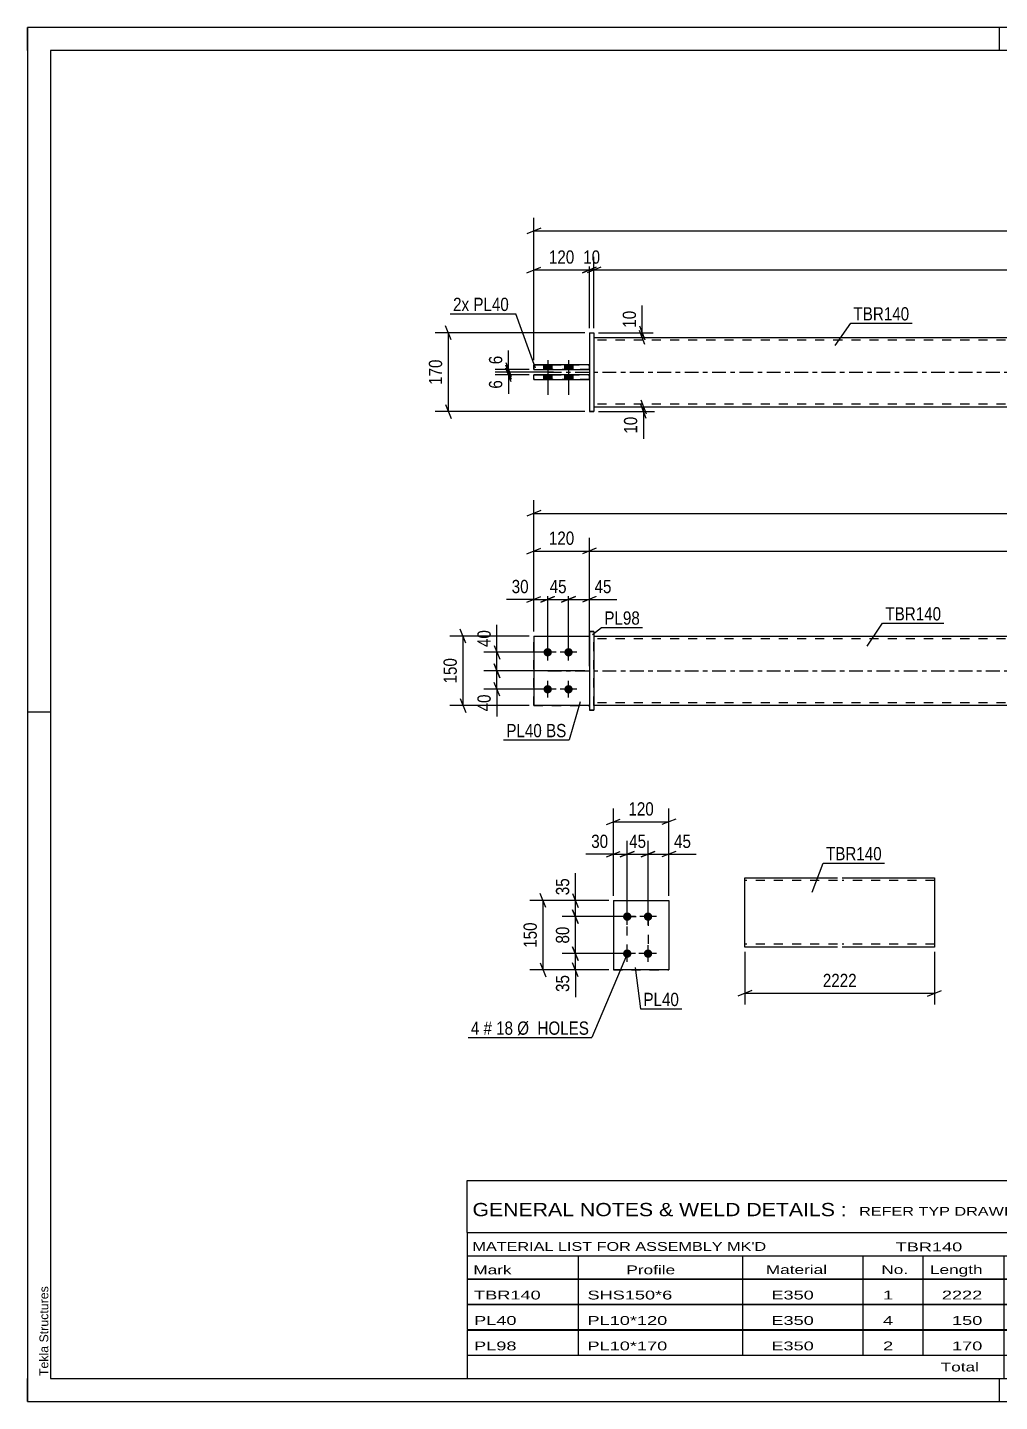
# Model space of a CAD drawing. Header units: millimetres. Extents: x 0 to 420, y 0 to 297.
# Drawn here: x 0 to 210, y 0 to 297 of the extents above; entities that cross this region are included whole.
import ezdxf

# ---------------------------------------------------------------- set-up
doc = ezdxf.new("R2010")
doc.units = ezdxf.units.MM
doc.linetypes.add('DXK_LINE_DOT2', pattern=[3.9198, 1.9599, -1.9599])
doc.linetypes.add('DXK_LINE_DOT3', pattern=[5.9187, 2.979, -0.9799, 0.9799, -0.9799])
doc.styles.add('Arial', font='ARIAL.TTF', dxfattribs={"height": 0.2})
doc.styles.add('Arial Narrow', font='ARIALN.TTF', dxfattribs={"height": 0.2})

# ---------------------------------------------------------------- blocks, each defined once
blk = doc.blocks.new('Unknown-580573274-1163')
at = {"color": 5, "linetype": 'Continuous'}
for p, q in [((420, 297), (0, 297)), ((0, 297), (0, 0)), ((0, 292), (0, 297)), ((210, 292), (210, 297)), ((415, 292), (5, 292)), ((5, 292), (5, 5)), ((5, 149), (0, 149)), ((0, 0), (0, 5)), ((5, 5), (415, 5)), ((210, 0), (210, 5)), ((0, 0), (420, 0))]:
    blk.add_line(p, q, dxfattribs=at)
at = {"color": 174, "linetype": 'Continuous', "style": 'Arial'}
blk.add_text('Tekla Structures', height=1.9102, rotation=90, dxfattribs=at).set_placement((4.5, 5.5))
blk = doc.blocks.new('Part-580573274-1794 - 1738')
at = {"color": 2, "linetype": 'Continuous'}
for p, q in [((109.41, 165.45), (121.41, 165.45)), ((109.41, 165.45), (109.41, 150.45)), ((121.41, 150.45), (109.41, 150.45)), ((109.41, 150.45), (109.41, 150.45))]:
    blk.add_line(p, q, dxfattribs=at)
at = {"color": 7, "linetype": 'DXK_LINE_DOT2'}
for p, q in [((109.41, 165.45), (121.41, 165.45)), ((121.41, 165.45), (121.41, 165.45)), ((121.41, 165.45), (121.41, 150.45)), ((109.41, 150.45), (121.41, 150.45)), ((109.41, 150.45), (109.41, 150.45))]:
    blk.add_line(p, q, dxfattribs=at)
blk = doc.blocks.new('Part-580573274-1799 - 1738')
at = {"color": 2, "linetype": 'Continuous'}
for p, q in [((122.41, 166.45), (121.41, 166.45)), ((121.41, 166.45), (121.41, 149.45)), ((122.41, 166.45), (122.41, 166.45)), ((122.41, 166.45), (122.41, 149.45)), ((121.41, 149.45), (122.41, 149.45))]:
    blk.add_line(p, q, dxfattribs=at)
at = {"color": 7, "linetype": 'DXK_LINE_DOT2'}
for p, q in [((121.41, 166.45), (122.41, 166.45)), ((122.41, 149.45), (121.41, 149.45))]:
    blk.add_line(p, q, dxfattribs=at)
blk = doc.blocks.new('Part-580573274-1789 - 1738')
at = {"color": 7, "linetype": 'DXK_LINE_DOT2'}
for p, q in [((109.41, 165.45), (121.41, 165.45)), ((109.41, 165.45), (121.41, 165.45)), ((109.41, 150.45), (109.41, 165.45)), ((121.41, 165.45), (121.41, 165.45)), ((121.41, 165.45), (121.41, 150.45)), ((109.41, 150.45), (121.41, 150.45)), ((121.41, 150.45), (109.41, 150.45)), ((109.41, 150.45), (109.41, 150.45))]:
    blk.add_line(p, q, dxfattribs=at)
blk = doc.blocks.new('Part-580573274-1804 - 1738')
at = {"color": 2, "linetype": 'Continuous'}
for p, q in [((122.41, 165.45), (344.63, 165.45)), ((344.63, 150.45), (122.41, 150.45))]:
    blk.add_line(p, q, dxfattribs=at)
at = {"color": 7, "linetype": 'DXK_LINE_DOT2'}
for p, q in [((122.41, 150.45), (122.41, 165.45)), ((344.63, 164.85), (122.41, 164.85)), ((344.63, 165.45), (344.63, 150.45)), ((344.63, 151.05), (122.41, 151.05))]:
    blk.add_line(p, q, dxfattribs=at)
at = {"color": 7, "linetype": 'DXK_LINE_DOT3'}
blk.add_line((112.41, 157.95), (354.63, 157.95), dxfattribs=at)
blk = doc.blocks.new('Bolt-580573274-1806 - 1738')
at = {"linetype": 'Continuous'}
for points in [[(112.41, 161.05), (112.22, 161.07), (112.04, 161.13), (111.88, 161.23), (111.74, 161.35), (111.63, 161.5), (111.55, 161.68), (111.51, 161.86), (111.51, 162.05), (111.55, 162.23), (111.63, 162.4), (111.74, 162.56), (111.88, 162.68), (112.04, 162.78), (112.22, 162.83), (112.41, 162.85), (112.59, 162.83), (112.77, 162.78), (112.94, 162.68), (113.08, 162.56), (113.19, 162.4), (113.26, 162.23), (113.3, 162.05), (113.3, 161.86), (113.26, 161.68), (113.19, 161.5), (113.08, 161.35), (112.94, 161.23), (112.77, 161.13), (112.59, 161.07)], [(116.91, 161.05), (116.72, 161.07), (116.54, 161.13), (116.38, 161.23), (116.24, 161.35), (116.13, 161.5), (116.05, 161.68), (116.01, 161.86), (116.01, 162.05), (116.05, 162.23), (116.13, 162.4), (116.24, 162.56), (116.38, 162.68), (116.54, 162.78), (116.72, 162.83), (116.91, 162.85), (117.09, 162.83), (117.27, 162.78), (117.44, 162.68), (117.58, 162.56), (117.69, 162.4), (117.76, 162.23), (117.8, 162.05), (117.8, 161.86), (117.76, 161.68), (117.69, 161.5), (117.58, 161.35), (117.44, 161.23), (117.27, 161.13), (117.09, 161.07)], [(112.41, 153.05), (112.22, 153.07), (112.04, 153.13), (111.88, 153.23), (111.74, 153.35), (111.63, 153.5), (111.55, 153.68), (111.51, 153.86), (111.51, 154.05), (111.55, 154.23), (111.63, 154.4), (111.74, 154.56), (111.88, 154.68), (112.04, 154.78), (112.22, 154.83), (112.41, 154.85), (112.59, 154.83), (112.77, 154.78), (112.94, 154.68), (113.08, 154.56), (113.19, 154.4), (113.26, 154.23), (113.3, 154.05), (113.3, 153.86), (113.26, 153.68), (113.19, 153.5), (113.08, 153.35), (112.94, 153.23), (112.77, 153.13), (112.59, 153.07)], [(116.91, 153.05), (116.72, 153.07), (116.54, 153.13), (116.38, 153.23), (116.24, 153.35), (116.13, 153.5), (116.05, 153.68), (116.01, 153.86), (116.01, 154.05), (116.05, 154.23), (116.13, 154.4), (116.24, 154.56), (116.38, 154.68), (116.54, 154.78), (116.72, 154.83), (116.91, 154.85), (117.09, 154.83), (117.27, 154.78), (117.44, 154.68), (117.58, 154.56), (117.69, 154.4), (117.76, 154.23), (117.8, 154.05), (117.8, 153.86), (117.76, 153.68), (117.69, 153.5), (117.58, 153.35), (117.44, 153.23), (117.27, 153.13), (117.09, 153.07)]]:
    blk.add_hatch(color=1, dxfattribs=at).paths.add_polyline_path(points)
at = {"color": 1, "linetype": 'Continuous'}
for p, q in [((112.41, 160.15), (112.41, 163.75)), ((116.91, 160.15), (116.91, 163.75)), ((114.21, 161.95), (110.61, 161.95)), ((118.71, 161.95), (115.11, 161.95)), ((112.41, 152.15), (112.41, 155.75)), ((116.91, 152.15), (116.91, 155.75)), ((114.21, 153.95), (110.61, 153.95)), ((118.71, 153.95), (115.11, 153.95))]:
    blk.add_line(p, q, dxfattribs=at)
blk = doc.blocks.new('Part-580573274-1445 - 1390')
at = {"color": 2, "linetype": 'Continuous'}
for p, q in [((122.41, 229.99), (344.63, 229.99)), ((122.41, 214.99), (344.63, 214.99))]:
    blk.add_line(p, q, dxfattribs=at)
at = {"color": 7, "linetype": 'DXK_LINE_DOT2'}
for p, q in [((122.41, 229.99), (122.41, 214.99)), ((344.63, 229.39), (122.41, 229.39)), ((344.63, 229.99), (344.63, 214.99)), ((344.63, 215.59), (122.41, 215.59))]:
    blk.add_line(p, q, dxfattribs=at)
at = {"color": 7, "linetype": 'DXK_LINE_DOT3'}
blk.add_line((112.41, 222.49), (354.63, 222.49), dxfattribs=at)
blk = doc.blocks.new('Bolt-580573274-1429 - 1390')
at = {"linetype": 'Continuous'}
for points in [[(111.51, 223.09), (113.31, 223.09), (113.31, 224.09), (111.51, 224.09)], [(111.51, 223.09), (113.31, 223.09), (113.31, 224.09), (111.51, 224.09)], [(116.01, 223.09), (117.81, 223.09), (117.81, 224.09), (116.01, 224.09)], [(116.01, 223.09), (117.81, 223.09), (117.81, 224.09), (116.01, 224.09)], [(111.51, 220.89), (113.31, 220.89), (113.31, 221.89), (111.51, 221.89)], [(111.51, 220.89), (113.31, 220.89), (113.31, 221.89), (111.51, 221.89)], [(116.01, 220.89), (117.81, 220.89), (117.81, 221.89), (116.01, 221.89)], [(116.01, 220.89), (117.81, 220.89), (117.81, 221.89), (116.01, 221.89)]]:
    blk.add_hatch(color=1, dxfattribs=at).paths.add_polyline_path(points)
at = {"color": 1, "linetype": 'Continuous'}
for p, q in [((111.51, 224.09), (111.51, 223.09)), ((111.51, 224.09), (111.51, 223.09)), ((112.41, 225.09), (112.41, 217.59)), ((112.41, 225.09), (112.41, 217.59)), ((113.31, 224.09), (113.31, 223.09)), ((113.31, 224.09), (113.31, 223.09)), ((116.01, 224.09), (116.01, 223.09)), ((116.01, 224.09), (116.01, 223.09)), ((116.91, 225.09), (116.91, 217.59)), ((116.91, 225.09), (116.91, 217.59)), ((117.81, 224.09), (117.81, 223.09)), ((117.81, 224.09), (117.81, 223.09)), ((111.51, 221.89), (111.51, 220.89)), ((111.51, 221.89), (111.51, 220.89)), ((113.31, 221.89), (113.31, 220.89)), ((113.31, 221.89), (113.31, 220.89)), ((116.01, 221.89), (116.01, 220.89)), ((116.01, 221.89), (116.01, 220.89)), ((117.81, 221.89), (117.81, 220.89)), ((117.81, 221.89), (117.81, 220.89))]:
    blk.add_line(p, q, dxfattribs=at)
blk = doc.blocks.new('Part-580573274-1446 - 1390')
at = {"color": 2, "linetype": 'Continuous'}
for p, q in [((121.41, 230.99), (122.41, 230.99)), ((121.41, 230.99), (121.41, 213.99)), ((122.41, 230.99), (122.41, 230.99)), ((122.41, 230.99), (122.41, 213.99)), ((122.41, 213.99), (121.41, 213.99)), ((121.41, 213.99), (121.41, 213.99))]:
    blk.add_line(p, q, dxfattribs=at)
at = {"color": 7, "linetype": 'DXK_LINE_DOT2'}
for p, q in [((121.41, 230.99), (122.41, 230.99)), ((121.41, 213.99), (122.41, 213.99)), ((121.41, 213.99), (121.41, 213.99))]:
    blk.add_line(p, q, dxfattribs=at)
blk = doc.blocks.new('Part-580573274-1451 - 1390')
at = {"color": 2, "linetype": 'Continuous'}
for p, q in [((121.41, 221.89), (109.41, 221.89)), ((109.41, 220.89), (109.41, 221.89)), ((109.41, 220.89), (121.41, 220.89)), ((109.41, 220.89), (109.41, 220.89))]:
    blk.add_line(p, q, dxfattribs=at)
at = {"color": 7, "linetype": 'DXK_LINE_DOT2'}
for p, q in [((109.41, 221.89), (121.41, 221.89)), ((121.41, 220.89), (109.41, 220.89)), ((121.41, 220.89), (121.41, 221.89))]:
    blk.add_line(p, q, dxfattribs=at)
blk = doc.blocks.new('Part-580573274-1456 - 1390')
at = {"color": 2, "linetype": 'Continuous'}
for p, q in [((121.41, 224.09), (109.41, 224.09)), ((109.41, 223.09), (109.41, 224.09)), ((109.41, 223.09), (121.41, 223.09)), ((109.41, 223.09), (109.41, 223.09))]:
    blk.add_line(p, q, dxfattribs=at)
at = {"color": 7, "linetype": 'DXK_LINE_DOT2'}
for p, q in [((109.41, 224.09), (121.41, 224.09)), ((121.41, 223.09), (109.41, 223.09)), ((121.41, 223.09), (121.41, 224.09))]:
    blk.add_line(p, q, dxfattribs=at)
blk = doc.blocks.new('Bolt-580573274-2158 - 2123')
at = {"linetype": 'Continuous'}
for points in [[(129.59, 105.71), (129.78, 105.69), (129.96, 105.64), (130.12, 105.54), (130.26, 105.42), (130.37, 105.26), (130.45, 105.09), (130.48, 104.91), (130.48, 104.72), (130.45, 104.54), (130.37, 104.36), (130.26, 104.21), (130.12, 104.09), (129.96, 103.99), (129.78, 103.93), (129.59, 103.91), (129.4, 103.93), (129.22, 103.99), (129.06, 104.09), (128.92, 104.21), (128.81, 104.36), (128.73, 104.54), (128.69, 104.72), (128.69, 104.91), (128.73, 105.09), (128.81, 105.26), (128.92, 105.42), (129.06, 105.54), (129.22, 105.64), (129.4, 105.69)], [(134.09, 105.71), (134.28, 105.69), (134.46, 105.64), (134.62, 105.54), (134.76, 105.42), (134.87, 105.26), (134.95, 105.09), (134.98, 104.91), (134.98, 104.72), (134.95, 104.54), (134.87, 104.36), (134.76, 104.21), (134.62, 104.09), (134.46, 103.99), (134.28, 103.93), (134.09, 103.91), (133.9, 103.93), (133.72, 103.99), (133.56, 104.09), (133.42, 104.21), (133.31, 104.36), (133.23, 104.54), (133.19, 104.72), (133.19, 104.91), (133.23, 105.09), (133.31, 105.26), (133.42, 105.42), (133.56, 105.54), (133.72, 105.64), (133.9, 105.69)], [(129.59, 97.71), (129.78, 97.69), (129.96, 97.64), (130.12, 97.54), (130.26, 97.42), (130.37, 97.26), (130.45, 97.09), (130.48, 96.91), (130.48, 96.72), (130.45, 96.54), (130.37, 96.36), (130.26, 96.21), (130.12, 96.09), (129.96, 95.99), (129.78, 95.93), (129.59, 95.91), (129.4, 95.93), (129.22, 95.99), (129.06, 96.09), (128.92, 96.21), (128.81, 96.36), (128.73, 96.54), (128.69, 96.72), (128.69, 96.91), (128.73, 97.09), (128.81, 97.26), (128.92, 97.42), (129.06, 97.54), (129.22, 97.64), (129.4, 97.69)], [(134.09, 97.71), (134.28, 97.69), (134.46, 97.64), (134.62, 97.54), (134.76, 97.42), (134.87, 97.26), (134.95, 97.09), (134.98, 96.91), (134.98, 96.72), (134.95, 96.54), (134.87, 96.36), (134.76, 96.21), (134.62, 96.09), (134.46, 95.99), (134.28, 95.93), (134.09, 95.91), (133.9, 95.93), (133.72, 95.99), (133.56, 96.09), (133.42, 96.21), (133.31, 96.36), (133.23, 96.54), (133.19, 96.72), (133.19, 96.91), (133.23, 97.09), (133.31, 97.26), (133.42, 97.42), (133.56, 97.54), (133.72, 97.64), (133.9, 97.69)]]:
    blk.add_hatch(color=1, dxfattribs=at).paths.add_polyline_path(points)
at = {"color": 1, "linetype": 'Continuous'}
for p, q in [((131.39, 104.81), (127.79, 104.81)), ((129.59, 103.01), (129.59, 106.61)), ((135.89, 104.81), (132.29, 104.81)), ((134.09, 103.01), (134.09, 106.61)), ((129.59, 95.01), (129.59, 98.61)), ((134.09, 95.01), (134.09, 98.61)), ((131.39, 96.81), (127.79, 96.81)), ((135.89, 96.81), (132.29, 96.81))]:
    blk.add_line(p, q, dxfattribs=at)
blk = doc.blocks.new('Part-580573274-2163 - 2123')
at = {"color": 2, "linetype": 'Continuous'}
for p, q in [((126.59, 108.31), (138.59, 108.31)), ((126.59, 108.31), (126.59, 93.31)), ((138.59, 108.31), (138.59, 108.31)), ((138.59, 108.31), (138.59, 93.31)), ((138.59, 93.31), (126.59, 93.31)), ((126.59, 93.31), (126.59, 93.31))]:
    blk.add_line(p, q, dxfattribs=at)
at = {"color": 7, "linetype": 'DXK_LINE_DOT2'}
for p, q in [((126.59, 108.31), (138.59, 108.31)), ((138.59, 108.31), (138.59, 108.31)), ((126.59, 93.31), (138.59, 93.31))]:
    blk.add_line(p, q, dxfattribs=at)
blk = doc.blocks.new('Part-580573274-2321 - 2313')
at = {"color": 2, "linetype": 'Continuous'}
for p, q in [((155.01, 98.32), (155.01, 113.23)), ((155.01, 113.23), (175.01, 113.23)), ((176.01, 113.23), (196.01, 113.23)), ((196.01, 113.23), (196.01, 98.23)), ((155.01, 98.23), (155.01, 98.32)), ((175.01, 98.23), (155.01, 98.23)), ((196.01, 98.23), (176.01, 98.23))]:
    blk.add_line(p, q, dxfattribs=at)
at = {"color": 7, "linetype": 'DXK_LINE_DOT2'}
for p, q in [((175.01, 112.63), (155.01, 112.63)), ((196.01, 112.63), (176.01, 112.63)), ((155.01, 98.83), (155.01, 98.88)), ((175.01, 98.83), (155.01, 98.83)), ((196.01, 98.83), (176.01, 98.83)), ((196.01, 98.83), (196.01, 98.88))]:
    blk.add_line(p, q, dxfattribs=at)
blk = doc.blocks.new('Rectangle-580573274-2273 - 2123')
at = {"color": 1, "linetype": 'DXK_LINE_DOT2'}
blk.add_lwpolyline([(129.59, 104.81), (134.09, 104.81), (134.09, 96.81), (129.59, 96.81), (129.59, 104.81)], close=True, dxfattribs=at)
blk = doc.blocks.new('StraightDimension-580573274-1914 - 1738')
at = {"color": 7, "linetype": 'Continuous'}
for p, q in [((122.91, 184.43), (119.91, 183.23)), ((121.41, 158.95), (121.41, 186.68)), ((344.13, 183.23), (347.13, 184.43)), ((345.63, 166.45), (345.63, 186.68)), ((121.41, 183.83), (345.63, 183.83))]:
    blk.add_line(p, q, dxfattribs=at)
at = {"color": 0}
blk.add_wipeout([(237.78, 184.58), (237.78, 188.78), (229.26, 188.78), (229.26, 184.58)], dxfattribs=at)
at = {"color": 3, "style": 'Arial Narrow'}
blk.add_text('2242', height=2.863, dxfattribs=at).set_placement((229.86, 185.18))
blk = doc.blocks.new('StraightDimension-580573274-1991 - 1738')
at = {"color": 7, "linetype": 'Continuous'}
for p, q in [((120.41, 157.95), (98.59, 157.95)), ((100.84, 159.45), (102.04, 156.45)), ((101.44, 153.95), (101.44, 157.95)), ((102.04, 152.45), (100.84, 155.45)), ((111.41, 153.95), (98.59, 153.95))]:
    blk.add_line(p, q, dxfattribs=at)
at = {"color": 0}
blk.add_wipeout([(100.69, 153.43), (96.49, 153.43), (96.49, 148.57), (100.69, 148.57)], dxfattribs=at)
at = {"color": 7, "linetype": 'Continuous'}
blk.add_line((101.44, 153.95), (101.44, 148.05), dxfattribs=at)
blk.add_line((101.44, 153.95), (101.44, 148.05), dxfattribs=at)
at = {"color": 3, "style": 'Arial Narrow'}
blk.add_text('40', height=2.863, rotation=90.0002, dxfattribs=at).set_placement((100.09, 149.17))
blk = doc.blocks.new('StraightDimension-580573274-1974 - 1738')
at = {"color": 7, "linetype": 'Continuous'}
for p, q in [((116.91, 162.95), (116.91, 176.23)), ((121.41, 166.45), (121.41, 176.23)), ((115.41, 172.78), (118.41, 173.98)), ((116.91, 173.38), (121.41, 173.38)), ((122.91, 173.98), (119.91, 172.78))]:
    blk.add_line(p, q, dxfattribs=at)
at = {"color": 0}
blk.add_wipeout([(126.79, 174.13), (126.79, 178.33), (121.93, 178.33), (121.93, 174.13)], dxfattribs=at)
at = {"color": 7, "linetype": 'Continuous'}
blk.add_line((121.41, 173.38), (127.31, 173.38), dxfattribs=at)
blk.add_line((121.41, 173.38), (127.31, 173.38), dxfattribs=at)
at = {"color": 3, "style": 'Arial Narrow'}
blk.add_text('45', height=2.863, dxfattribs=at).set_placement((122.53, 174.73))
blk = doc.blocks.new('StraightDimension-580573274-2000 - 1738')
at = {"color": 7, "linetype": 'Continuous'}
for p, q in [((100.84, 163.45), (102.04, 160.45)), ((111.41, 161.95), (98.59, 161.95)), ((101.44, 157.95), (101.44, 161.95)), ((120.41, 157.95), (98.59, 157.95)), ((102.04, 156.45), (100.84, 159.45))]:
    blk.add_line(p, q, dxfattribs=at)
at = {"color": 0}
blk.add_wipeout([(100.69, 167.34), (96.49, 167.34), (96.49, 162.48), (100.69, 162.48)], dxfattribs=at)
at = {"color": 7, "linetype": 'Continuous'}
blk.add_line((101.44, 161.95), (101.44, 167.86), dxfattribs=at)
blk.add_line((101.44, 161.95), (101.44, 167.86), dxfattribs=at)
at = {"color": 3, "style": 'Arial Narrow'}
blk.add_text('40', height=2.863, rotation=90.0002, dxfattribs=at).set_placement((100.09, 163.08))
blk = doc.blocks.new('StraightDimension-580573274-1929 - 1738')
at = {"color": 7, "linetype": 'Continuous'}
for p, q in [((107.91, 183.23), (110.91, 184.43)), ((109.41, 166.45), (109.41, 186.68)), ((122.91, 184.43), (119.91, 183.23)), ((121.41, 158.95), (121.41, 186.68)), ((109.41, 183.83), (121.41, 183.83))]:
    blk.add_line(p, q, dxfattribs=at)
at = {"color": 0}
blk.add_wipeout([(118.75, 184.58), (118.75, 188.78), (112.07, 188.78), (112.07, 184.58)], dxfattribs=at)
at = {"color": 3, "style": 'Arial Narrow'}
blk.add_text('120', height=2.863, dxfattribs=at).set_placement((112.67, 185.18))
blk = doc.blocks.new('StraightDimension-580573274-1856 - 1738')
at = {"color": 7, "linetype": 'Continuous'}
for p, q in [((109.41, 166.45), (109.41, 194.83)), ((357.63, 166.45), (357.63, 194.83)), ((110.91, 192.58), (107.91, 191.38)), ((109.41, 191.98), (357.63, 191.98)), ((356.13, 191.38), (359.13, 192.58))]:
    blk.add_line(p, q, dxfattribs=at)
at = {"color": 0}
blk.add_wipeout([(237.78, 192.73), (237.78, 196.93), (229.26, 196.93), (229.26, 192.73)], dxfattribs=at)
at = {"color": 3, "style": 'Arial Narrow'}
blk.add_text('2482', height=2.863, dxfattribs=at).set_placement((229.86, 193.33))
blk = doc.blocks.new('StraightDimension-580573274-1945 - 1738')
at = {"color": 7, "linetype": 'Continuous'}
for p, q in [((109.41, 166.45), (109.41, 176.23)), ((112.41, 162.95), (112.41, 176.23)), ((107.91, 172.78), (110.91, 173.98)), ((109.41, 173.38), (112.41, 173.38)), ((113.91, 173.98), (110.91, 172.78))]:
    blk.add_line(p, q, dxfattribs=at)
at = {"color": 0}
blk.add_wipeout([(108.88, 174.13), (108.88, 178.33), (104.03, 178.33), (104.03, 174.13)], dxfattribs=at)
at = {"color": 7, "linetype": 'Continuous'}
blk.add_line((109.41, 173.38), (103.5, 173.38), dxfattribs=at)
blk.add_line((109.41, 173.38), (103.5, 173.38), dxfattribs=at)
at = {"color": 3, "style": 'Arial Narrow'}
blk.add_text('30', height=2.863, dxfattribs=at).set_placement((104.63, 174.73))
blk = doc.blocks.new('StraightDimension-580573274-1961 - 1738')
at = {"color": 7, "linetype": 'Continuous'}
for p, q in [((112.41, 162.95), (112.41, 176.23)), ((116.91, 162.95), (116.91, 176.23)), ((110.91, 172.78), (113.91, 173.98)), ((112.41, 173.38), (116.91, 173.38)), ((118.41, 173.98), (115.41, 172.78))]:
    blk.add_line(p, q, dxfattribs=at)
at = {"color": 0}
blk.add_wipeout([(117.09, 174.13), (117.09, 178.33), (112.23, 178.33), (112.23, 174.13)], dxfattribs=at)
at = {"color": 3, "style": 'Arial Narrow'}
blk.add_text('45', height=2.863, dxfattribs=at).set_placement((112.83, 174.73))
blk = doc.blocks.new('StraightDimension-580573274-2010 - 1738')
at = {"color": 7, "linetype": 'Continuous'}
for p, q in [((94.71, 163.95), (93.51, 166.95)), ((108.41, 165.45), (91.26, 165.45)), ((94.11, 150.45), (94.11, 165.45)), ((93.51, 151.95), (94.71, 148.95)), ((108.41, 150.45), (91.26, 150.45))]:
    blk.add_line(p, q, dxfattribs=at)
at = {"color": 0}
blk.add_wipeout([(93.36, 161.3), (89.16, 161.3), (89.16, 154.61), (93.36, 154.61)], dxfattribs=at)
at = {"color": 3, "style": 'Arial Narrow'}
blk.add_text('150', height=2.863, rotation=90.0002, dxfattribs=at).set_placement((92.76, 155.21))
blk = doc.blocks.new('StraightDimension-580573274-1691 - 1390')
at = {"color": 7, "linetype": 'Continuous'}
for p, q in [((103.33, 223.99), (104.53, 220.99)), ((104.53, 220.39), (103.33, 223.39)), ((113.66, 222.49), (101.08, 222.49)), ((108.41, 221.89), (101.08, 221.89)), ((103.93, 221.89), (103.93, 222.49))]:
    blk.add_line(p, q, dxfattribs=at)
at = {"color": 0}
blk.add_wipeout([(103.18, 221.36), (98.98, 221.36), (98.98, 218.33), (103.18, 218.33)], dxfattribs=at)
at = {"color": 7, "linetype": 'Continuous'}
blk.add_line((103.93, 221.89), (103.93, 217.81), dxfattribs=at)
blk.add_line((103.93, 221.89), (103.93, 217.81), dxfattribs=at)
at = {"color": 3, "style": 'Arial Narrow'}
blk.add_text('6', height=2.86, rotation=90.0002, dxfattribs=at).set_placement((102.58, 218.93))
blk = doc.blocks.new('StraightDimension-580573274-1567 - 1390')
at = {"color": 7, "linetype": 'Continuous'}
for p, q in [((109.41, 225.09), (109.41, 255.86)), ((357.63, 225.09), (357.63, 255.86)), ((110.91, 253.61), (107.91, 252.41)), ((109.41, 253.01), (357.63, 253.01)), ((356.13, 252.41), (359.13, 253.61))]:
    blk.add_line(p, q, dxfattribs=at)
at = {"color": 0}
blk.add_wipeout([(237.78, 253.76), (237.78, 257.96), (229.26, 257.96), (229.26, 253.76)], dxfattribs=at)
at = {"color": 3, "style": 'Arial Narrow'}
blk.add_text('2482', height=2.863, dxfattribs=at).set_placement((229.86, 254.36))
blk = doc.blocks.new('StraightDimension-580573274-1588 - 1390')
at = {"color": 7, "linetype": 'Continuous'}
for p, q in [((109.41, 225.09), (109.41, 247.45)), ((121.41, 231.99), (121.41, 247.45)), ((107.91, 244), (110.91, 245.2)), ((109.41, 244.6), (121.41, 244.6)), ((122.91, 245.2), (119.91, 244))]:
    blk.add_line(p, q, dxfattribs=at)
at = {"color": 0}
blk.add_wipeout([(118.75, 245.35), (118.75, 249.55), (112.07, 249.55), (112.07, 245.35)], dxfattribs=at)
at = {"color": 3, "style": 'Arial Narrow'}
blk.add_text('120', height=2.863, dxfattribs=at).set_placement((112.67, 245.95))
blk = doc.blocks.new('StraightDimension-580573274-1598 - 1390')
at = {"color": 7, "linetype": 'Continuous'}
for p, q in [((121.41, 231.99), (121.41, 247.45)), ((122.41, 231.99), (122.41, 247.45)), ((119.91, 244), (122.91, 245.2)), ((123.91, 245.2), (120.91, 244)), ((121.41, 244.6), (122.41, 244.6))]:
    blk.add_line(p, q, dxfattribs=at)
at = {"color": 0}
blk.add_wipeout([(124.34, 245.35), (124.34, 249.55), (119.48, 249.55), (119.48, 245.35)], dxfattribs=at)
at = {"color": 3, "style": 'Arial Narrow'}
blk.add_text('10', height=2.863, dxfattribs=at).set_placement((120.08, 245.95))
blk = doc.blocks.new('StraightDimension-580573274-1608 - 1390')
at = {"color": 7, "linetype": 'Continuous'}
for p, q in [((122.41, 231.99), (122.41, 247.45)), ((344.63, 231.99), (344.63, 247.45)), ((123.91, 245.2), (120.91, 244)), ((122.41, 244.6), (344.63, 244.6)), ((343.13, 244), (346.13, 245.2))]:
    blk.add_line(p, q, dxfattribs=at)
at = {"color": 0}
blk.add_wipeout([(237.78, 245.35), (237.78, 249.55), (229.26, 249.55), (229.26, 245.35)], dxfattribs=at)
at = {"color": 3, "style": 'Arial Narrow'}
blk.add_text('2222', height=2.863, dxfattribs=at).set_placement((229.86, 245.95))
blk = doc.blocks.new('StraightDimension-580573274-1629 - 1390')
at = {"color": 7, "linetype": 'Continuous'}
for p, q in [((123.41, 214.99), (135.5, 214.99)), ((123.41, 213.99), (135.5, 213.99)), ((132.5, 216.49), (133.7, 213.49)), ((133.7, 212.49), (132.5, 215.49)), ((133.1, 213.99), (133.1, 214.99))]:
    blk.add_line(p, q, dxfattribs=at)
at = {"color": 0}
blk.add_wipeout([(132.35, 213.46), (128.15, 213.46), (128.15, 208.61), (132.35, 208.61)], dxfattribs=at)
at = {"color": 7, "linetype": 'Continuous'}
blk.add_line((133.1, 213.99), (133.1, 208.08), dxfattribs=at)
blk.add_line((133.1, 213.99), (133.1, 208.08), dxfattribs=at)
at = {"color": 3, "style": 'Arial Narrow'}
blk.add_text('10', height=2.863, rotation=90.0002, dxfattribs=at).set_placement((131.75, 209.21))
blk = doc.blocks.new('StraightDimension-580573274-1639 - 1390')
at = {"color": 7, "linetype": 'Continuous'}
for p, q in [((132.23, 232.49), (133.43, 229.49)), ((123.41, 230.99), (135.23, 230.99)), ((123.41, 229.99), (135.23, 229.99)), ((133.43, 228.49), (132.23, 231.49)), ((132.83, 229.99), (132.83, 230.99))]:
    blk.add_line(p, q, dxfattribs=at)
at = {"color": 0}
blk.add_wipeout([(132.08, 236.37), (127.88, 236.37), (127.88, 231.51), (132.08, 231.51)], dxfattribs=at)
at = {"color": 7, "linetype": 'Continuous'}
blk.add_line((132.83, 230.99), (132.83, 236.89), dxfattribs=at)
blk.add_line((132.83, 230.99), (132.83, 236.89), dxfattribs=at)
at = {"color": 3, "style": 'Arial Narrow'}
blk.add_text('10', height=2.863, rotation=90.0002, dxfattribs=at).set_placement((131.48, 232.11))
blk = doc.blocks.new('StraightDimension-580573274-1670 - 1390')
at = {"color": 7, "linetype": 'Continuous'}
for p, q in [((91.54, 229.49), (90.34, 232.49)), ((120.41, 230.99), (88.09, 230.99)), ((90.94, 213.99), (90.94, 230.99)), ((120.41, 213.99), (88.09, 213.99)), ((90.34, 215.49), (91.54, 212.49))]:
    blk.add_line(p, q, dxfattribs=at)
at = {"color": 0}
blk.add_wipeout([(90.19, 225.83), (85.99, 225.83), (85.99, 219.15), (90.19, 219.15)], dxfattribs=at)
at = {"color": 3, "style": 'Arial Narrow'}
blk.add_text('170', height=2.863, rotation=90.0002, dxfattribs=at).set_placement((89.59, 219.75))
blk = doc.blocks.new('StraightDimension-580573274-1681 - 1390')
at = {"color": 7, "linetype": 'Continuous'}
for p, q in [((108.41, 223.09), (101.08, 223.09)), ((103.33, 224.59), (104.53, 221.59)), ((104.53, 220.99), (103.33, 223.99)), ((103.93, 222.49), (103.93, 223.09)), ((113.66, 222.49), (101.08, 222.49))]:
    blk.add_line(p, q, dxfattribs=at)
at = {"color": 0}
blk.add_wipeout([(103.18, 226.64), (98.98, 226.64), (98.98, 223.61), (103.18, 223.61)], dxfattribs=at)
at = {"color": 7, "linetype": 'Continuous'}
blk.add_line((103.93, 223.09), (103.93, 227.17), dxfattribs=at)
blk.add_line((103.93, 223.09), (103.93, 227.17), dxfattribs=at)
at = {"color": 3, "style": 'Arial Narrow'}
blk.add_text('6', height=2.86, rotation=90.0002, dxfattribs=at).set_placement((102.58, 224.21))
blk = doc.blocks.new('StraightDimension-580573274-2166 - 2123')
at = {"color": 7, "linetype": 'Continuous'}
for p, q in [((126.59, 109.31), (126.59, 128.16)), ((138.59, 109.31), (138.59, 128.16)), ((125.09, 124.71), (128.09, 125.91)), ((126.59, 125.31), (138.59, 125.31)), ((140.09, 125.91), (137.09, 124.71))]:
    blk.add_line(p, q, dxfattribs=at)
at = {"color": 0}
blk.add_wipeout([(135.93, 126.06), (135.93, 130.26), (129.25, 130.26), (129.25, 126.06)], dxfattribs=at)
at = {"color": 3, "style": 'Arial Narrow'}
blk.add_text('120', height=2.863, dxfattribs=at).set_placement((129.85, 126.66))
blk = doc.blocks.new('StraightDimension-580573274-2183 - 2123')
at = {"color": 7, "linetype": 'Continuous'}
for p, q in [((128.09, 117.71), (131.09, 118.91)), ((129.59, 105.81), (129.59, 121.16)), ((135.59, 118.91), (132.59, 117.71)), ((134.09, 105.81), (134.09, 121.16)), ((129.59, 118.31), (134.09, 118.31))]:
    blk.add_line(p, q, dxfattribs=at)
at = {"color": 0}
blk.add_wipeout([(134.27, 119.06), (134.27, 123.26), (129.41, 123.26), (129.41, 119.06)], dxfattribs=at)
at = {"color": 3, "style": 'Arial Narrow'}
blk.add_text('45', height=2.863, dxfattribs=at).set_placement((130.01, 119.66))
blk = doc.blocks.new('StraightDimension-580573274-2193 - 2123')
at = {"color": 7, "linetype": 'Continuous'}
for p, q in [((125.09, 117.71), (128.09, 118.91)), ((126.59, 109.31), (126.59, 121.16)), ((131.09, 118.91), (128.09, 117.71)), ((129.59, 105.81), (129.59, 121.16)), ((126.59, 118.31), (129.59, 118.31))]:
    blk.add_line(p, q, dxfattribs=at)
at = {"color": 0}
blk.add_wipeout([(126.06, 119.06), (126.06, 123.26), (121.21, 123.26), (121.21, 119.06)], dxfattribs=at)
at = {"color": 7, "linetype": 'Continuous'}
blk.add_line((126.59, 118.31), (120.68, 118.31), dxfattribs=at)
blk.add_line((126.59, 118.31), (120.68, 118.31), dxfattribs=at)
at = {"color": 3, "style": 'Arial Narrow'}
blk.add_text('30', height=2.863, dxfattribs=at).set_placement((121.81, 119.66))
blk = doc.blocks.new('StraightDimension-580573274-2206 - 2123')
at = {"color": 7, "linetype": 'Continuous'}
for p, q in [((132.59, 117.71), (135.59, 118.91)), ((134.09, 105.81), (134.09, 121.16)), ((140.09, 118.91), (137.09, 117.71)), ((138.59, 109.31), (138.59, 121.16)), ((134.09, 118.31), (138.59, 118.31))]:
    blk.add_line(p, q, dxfattribs=at)
at = {"color": 0}
blk.add_wipeout([(143.97, 119.06), (143.97, 123.26), (139.11, 123.26), (139.11, 119.06)], dxfattribs=at)
at = {"color": 7, "linetype": 'Continuous'}
blk.add_line((138.59, 118.31), (144.5, 118.31), dxfattribs=at)
blk.add_line((138.59, 118.31), (144.5, 118.31), dxfattribs=at)
at = {"color": 3, "style": 'Arial Narrow'}
blk.add_text('45', height=2.863, dxfattribs=at).set_placement((139.71, 119.66))
blk = doc.blocks.new('StraightDimension-580573274-2220 - 2123')
at = {"color": 7, "linetype": 'Continuous'}
for p, q in [((125.59, 108.31), (108.55, 108.31)), ((112, 106.81), (110.8, 109.81)), ((111.4, 93.31), (111.4, 108.31)), ((125.59, 93.31), (108.55, 93.31)), ((110.8, 94.81), (112, 91.81))]:
    blk.add_line(p, q, dxfattribs=at)
at = {"color": 0}
blk.add_wipeout([(110.65, 104.16), (106.45, 104.16), (106.45, 97.47), (110.65, 97.47)], dxfattribs=at)
at = {"color": 3, "style": 'Arial Narrow'}
blk.add_text('150', height=2.863, rotation=90.0002, dxfattribs=at).set_placement((110.05, 98.07))
blk = doc.blocks.new('StraightDimension-580573274-2237 - 2123')
at = {"color": 7, "linetype": 'Continuous'}
for p, q in [((117.8, 98.31), (119, 95.31)), ((128.59, 96.81), (115.55, 96.81)), ((118.4, 93.31), (118.4, 96.81)), ((125.59, 93.31), (115.55, 93.31)), ((119, 91.81), (117.8, 94.81))]:
    blk.add_line(p, q, dxfattribs=at)
at = {"color": 0}
blk.add_wipeout([(117.65, 92.79), (113.45, 92.79), (113.45, 87.93), (117.65, 87.93)], dxfattribs=at)
at = {"color": 7, "linetype": 'Continuous'}
blk.add_line((118.4, 93.31), (118.4, 87.41), dxfattribs=at)
blk.add_line((118.4, 93.31), (118.4, 87.41), dxfattribs=at)
at = {"color": 3, "style": 'Arial Narrow'}
blk.add_text('35', height=2.863, rotation=90.0002, dxfattribs=at).set_placement((117.05, 88.53))
blk = doc.blocks.new('StraightDimension-580573274-2250 - 2123')
at = {"color": 7, "linetype": 'Continuous'}
for p, q in [((128.59, 104.81), (115.55, 104.81)), ((117.8, 106.31), (119, 103.31)), ((118.4, 96.81), (118.4, 104.81)), ((119, 95.31), (117.8, 98.31)), ((128.59, 96.81), (115.55, 96.81))]:
    blk.add_line(p, q, dxfattribs=at)
at = {"color": 0}
blk.add_wipeout([(117.65, 103.24), (113.45, 103.24), (113.45, 98.39), (117.65, 98.39)], dxfattribs=at)
at = {"color": 3, "style": 'Arial Narrow'}
blk.add_text('80', height=2.863, rotation=90.0002, dxfattribs=at).set_placement((117.05, 98.99))
blk = doc.blocks.new('StraightDimension-580573274-2260 - 2123')
at = {"color": 7, "linetype": 'Continuous'}
for p, q in [((125.59, 108.31), (115.55, 108.31)), ((117.8, 109.81), (119, 106.81)), ((118.4, 104.81), (118.4, 108.31)), ((128.59, 104.81), (115.55, 104.81)), ((119, 103.31), (117.8, 106.31))]:
    blk.add_line(p, q, dxfattribs=at)
at = {"color": 0}
blk.add_wipeout([(117.65, 113.7), (113.45, 113.7), (113.45, 108.84), (117.65, 108.84)], dxfattribs=at)
at = {"color": 7, "linetype": 'Continuous'}
blk.add_line((118.4, 108.31), (118.4, 114.22), dxfattribs=at)
blk.add_line((118.4, 108.31), (118.4, 114.22), dxfattribs=at)
at = {"color": 3, "style": 'Arial Narrow'}
blk.add_text('35', height=2.863, rotation=90.0002, dxfattribs=at).set_placement((117.05, 109.44))
blk = doc.blocks.new('StraightDimension-580573274-2325 - 2313')
at = {"color": 7, "linetype": 'Continuous'}
for p, q in [((155.01, 97.23), (155.01, 85.83)), ((196.01, 97.23), (196.01, 85.83)), ((156.51, 88.83), (153.51, 87.63)), ((155.01, 88.23), (196.01, 88.23)), ((194.51, 87.63), (197.51, 88.83))]:
    blk.add_line(p, q, dxfattribs=at)
at = {"color": 0}
blk.add_wipeout([(179.77, 88.98), (179.77, 93.18), (171.26, 93.18), (171.26, 88.98)], dxfattribs=at)
at = {"color": 3, "style": 'Arial Narrow'}
blk.add_text('2222', height=2.863, dxfattribs=at).set_placement((171.86, 89.58))
blk = doc.blocks.new('Unknown-580573274-3645')
at = {"color": 7, "linetype": 'Continuous'}
for p, q in [((95, 47.75), (255, 47.75)), ((95, 36.5), (95, 47.75)), ((255, 47.75), (255, 36.5)), ((95, 36.5), (255, 36.5)), ((95, 36.5), (95, 31.5)), ((255, 36.5), (255, 31.5)), ((95, 31.5), (255, 31.5)), ((95, 31.5), (95, 26.5)), ((119, 31.5), (119, 26.5)), ((154.5, 31.5), (154.5, 26.5)), ((180.5, 31.5), (180.5, 26.5)), ((193.5, 31.5), (193.5, 26.5)), ((211, 31.5), (211, 26.5)), ((233, 31.5), (233, 26.5)), ((255, 31.5), (255, 26.5)), ((95, 26.5), (255, 26.5)), ((95, 26.45), (95, 21.05)), ((95, 26.45), (255, 26.45)), ((119, 26.5), (119, 21)), ((154.5, 26.5), (154.5, 21)), ((180.5, 26.5), (180.5, 21)), ((193.5, 26.5), (193.5, 21)), ((211, 26.5), (211, 21)), ((233, 26.5), (233, 21)), ((255, 26.45), (255, 21.05)), ((95, 21.05), (255, 21.05)), ((95, 20.95), (95, 15.55)), ((95, 20.95), (255, 20.95)), ((119, 21), (119, 15.5)), ((154.5, 21), (154.5, 15.5)), ((180.5, 21), (180.5, 15.5)), ((193.5, 21), (193.5, 15.5)), ((211, 21), (211, 15.5)), ((233, 21), (233, 15.5)), ((255, 20.95), (255, 15.55)), ((95, 15.55), (255, 15.55)), ((95, 15.45), (95, 10.05)), ((95, 15.45), (255, 15.45)), ((119, 15.5), (119, 10)), ((154.5, 15.5), (154.5, 10)), ((180.5, 15.5), (180.5, 10)), ((193.5, 15.5), (193.5, 10)), ((211, 15.5), (211, 10)), ((233, 15.5), (233, 10)), ((255, 15.45), (255, 10.05)), ((95, 10.05), (255, 10.05)), ((95, 10), (255, 10)), ((95, 10), (95, 5)), ((211, 10), (211, 5)), ((233, 10), (233, 5)), ((255, 10), (255, 5)), ((95, 5), (255, 5))]:
    blk.add_line(p, q, dxfattribs=at)
at = {"color": 7, "style": 'Arial Narrow'}
for s, height, width, p in [('GENERAL NOTES & WELD DETAILS :', 2.8633, 1.4, (96.15, 40.06)), ('REFER TYP DRAWING TYP-01', 1.9089, 1.6, (179.7, 40.16)), ("MATERIAL LIST FOR ASSEMBLY MK'D", 1.9089, 1.6, (96.15, 32.56)), ('TBR140', 1.909, 1.794707, (187.59, 32.47)), ('3', 1.91, 1.794707, (217.08, 32.56)), ('No. Required', 1.9089, 1.6, (226.41, 32.56)), ('Mark', 1.909, 1.7, (96.34, 27.5)), ('Profile', 1.909, 1.7, (129.41, 27.5)), ('Material', 1.909, 1.7, (159.54, 27.56)), ('No.', 1.909, 1.7, (184.5, 27.56)), ('Length', 1.909, 1.7, (195, 27.56)), ('Area', 1.909, 1.7, (217.5, 27.56)), ('Weight', 1.909, 1.7, (237, 27.56))]:
    blk.add_text(s, height=height, dxfattribs=dict(at, width=width)).set_placement(p)
at = {"color": 7, "linetype": 'Continuous', "style": 'Arial Narrow'}
for s, height, width, p in [('TBR140', 1.909, 1.794707, (96.5, 22.06)), ('SHS150*6', 1.909, 1.794707, (121, 22.06)), ('E350', 1.909, 1.794707, (160.74, 22.06)), ('1', 1.91, 1.794707, (184.86, 22.06)), ('2222', 1.909, 1.794707, (197.58, 22.06)), ('1.3', 1.909, 1.794707, (221.32, 22.06)), ('60.3', 1.909, 1.794707, (240.14, 22.06)), ('PL40', 1.909, 1.794707, (96.5, 16.56)), ('PL10*120', 1.909, 1.794707, (121, 16.56)), ('E350', 1.909, 1.794707, (160.74, 16.56)), ('4', 1.91, 1.794707, (184.86, 16.56)), ('150', 1.909, 1.794707, (199.77, 16.56)), ('0.0', 1.909, 1.794707, (221.32, 16.56)), ('5.7', 1.909, 1.794707, (242.33, 16.56)), ('PL98', 1.909, 1.794707, (96.5, 11.06)), ('PL10*170', 1.909, 1.794707, (121, 11.06)), ('E350', 1.909, 1.794707, (160.74, 11.06)), ('2', 1.91, 1.794707, (184.86, 11.06)), ('170', 1.909, 1.794707, (199.77, 11.06)), ('0.1', 1.909, 1.794707, (221.32, 11.06)), ('4.5', 1.909, 1.794707, (242.33, 11.06)), ('Total', 1.909, 1.7, (197.33, 6.5)), ('1.6', 1.909, 1.794707, (220.83, 6.5)), ('70.5', 1.909, 1.794707, (240.14, 6.5))]:
    blk.add_text(s, height=height, dxfattribs=dict(at, width=width)).set_placement(p)
blk = doc.blocks.new('Mark-580573274-1795 - 1738')
at = {"color": 0}
blk.add_wipeout([(132.32, 167.92), (132.32, 170.92), (124.65, 170.92), (124.65, 167.92)], dxfattribs=at)
blk.add_wipeout([(132.32, 167.92), (132.32, 170.92), (124.65, 170.92), (124.65, 167.92)], dxfattribs=at)
at = {"color": 30, "linetype": 'Continuous'}
for p, q in [((122.1, 165.77), (124.05, 167.32)), ((124.05, 167.32), (132.92, 167.32))]:
    blk.add_line(p, q, dxfattribs=at)
at = {"color": 3, "style": 'Arial Narrow'}
blk.add_text('PL98', height=2.863, dxfattribs=at).set_placement((124.65, 167.92))
blk = doc.blocks.new('Mark-580573274-1800 - 1738')
at = {"color": 0}
blk.add_wipeout([(197.43, 168.83), (197.43, 171.83), (185.37, 171.83), (185.37, 168.83)], dxfattribs=at)
blk.add_wipeout([(197.43, 168.83), (197.43, 171.83), (185.37, 171.83), (185.37, 168.83)], dxfattribs=at)
at = {"color": 30, "linetype": 'Continuous'}
for p, q in [((181.47, 163.26), (184.77, 168.23)), ((184.77, 168.23), (198.03, 168.23))]:
    blk.add_line(p, q, dxfattribs=at)
at = {"color": 3, "style": 'Arial Narrow'}
blk.add_text('TBR140', height=2.863, dxfattribs=at).set_placement((185.37, 168.83))
blk = doc.blocks.new('MarkSet-580573274-2045 - 1738')
at = {"color": 0}
blk.add_wipeout([(111.15, 143.59), (111.15, 146.59), (103.47, 146.59), (103.47, 143.59)], dxfattribs=at)
blk.add_wipeout([(111.15, 143.59), (111.15, 146.59), (103.47, 146.59), (103.47, 143.59)], dxfattribs=at)
blk.add_wipeout([(116.43, 143.59), (116.43, 146.59), (112.05, 146.59), (112.05, 143.59)], dxfattribs=at)
blk.add_wipeout([(116.43, 143.59), (116.43, 146.59), (112.05, 146.59), (112.05, 143.59)], dxfattribs=at)
at = {"color": 30, "linetype": 'Continuous'}
for p in [(119.45, 151.23), (102.87, 142.99)]:
    blk.add_line(p, (117.03, 142.99), dxfattribs=at)
at = {"color": 3, "style": 'Arial Narrow'}
for s, p in [('PL40', (103.47, 143.59)), ('BS', (112.05, 143.59))]:
    blk.add_text(s, height=2.863, dxfattribs=at).set_placement(p)
blk = doc.blocks.new('Mark-580573274-1441 - 1390')
at = {"color": 0}
blk.add_wipeout([(190.54, 233.68), (190.54, 236.68), (178.48, 236.68), (178.48, 233.68)], dxfattribs=at)
blk.add_wipeout([(190.54, 233.68), (190.54, 236.68), (178.48, 236.68), (178.48, 233.68)], dxfattribs=at)
at = {"color": 30, "linetype": 'Continuous'}
for p, q in [((174.51, 228.23), (177.88, 233.08)), ((177.88, 233.08), (191.14, 233.08))]:
    blk.add_line(p, q, dxfattribs=at)
at = {"color": 3, "style": 'Arial Narrow'}
blk.add_text('TBR140', height=2.863, dxfattribs=at).set_placement((178.48, 233.68))
blk = doc.blocks.new('MarkSet-580573274-1729 - 1390')
at = {"color": 30, "linetype": 'Continuous'}
blk.add_line((109.76, 223.37), (105.51, 235.12), dxfattribs=at)
at = {"color": 0}
blk.add_wipeout([(95.44, 235.72), (95.44, 238.72), (91.96, 238.72), (91.96, 235.72)], dxfattribs=at)
blk.add_wipeout([(95.44, 235.72), (95.44, 238.72), (91.96, 238.72), (91.96, 235.72)], dxfattribs=at)
blk.add_wipeout([(104.01, 235.72), (104.01, 238.72), (96.34, 238.72), (96.34, 235.72)], dxfattribs=at)
blk.add_wipeout([(104.01, 235.72), (104.01, 238.72), (96.34, 238.72), (96.34, 235.72)], dxfattribs=at)
at = {"color": 30, "linetype": 'Continuous'}
blk.add_line((91.36, 235.12), (105.51, 235.12), dxfattribs=at)
at = {"color": 3, "style": 'Arial Narrow'}
for s, p in [('2x', (91.96, 235.72)), ('PL40', (96.34, 235.72))]:
    blk.add_text(s, height=2.863, dxfattribs=at).set_placement(p)
blk = doc.blocks.new('Mark-580573274-2154 - 2123')
at = {"color": 0}
blk.add_wipeout([(97.63, 79.28), (97.63, 82.28), (95.81, 82.28), (95.81, 79.28)], dxfattribs=at)
blk.add_wipeout([(97.63, 79.28), (97.63, 82.28), (95.81, 82.28), (95.81, 79.28)], dxfattribs=at)
blk.add_wipeout([(100.36, 79.28), (100.36, 82.28), (98.53, 82.28), (98.53, 79.28)], dxfattribs=at)
blk.add_wipeout([(100.36, 79.28), (100.36, 82.28), (98.53, 82.28), (98.53, 79.28)], dxfattribs=at)
at = {"color": 3, "style": 'Arial Narrow'}
blk.add_text('4', height=2.86, dxfattribs=at).set_placement((95.81, 79.28))
at = {"color": 0}
blk.add_wipeout([(104.92, 79.28), (104.92, 82.28), (101.26, 82.28), (101.26, 79.28)], dxfattribs=at)
blk.add_wipeout([(104.92, 79.28), (104.92, 82.28), (101.26, 82.28), (101.26, 79.28)], dxfattribs=at)
at = {"color": 3, "style": 'Arial Narrow'}
blk.add_text('#', height=2.86, dxfattribs=at).set_placement((98.53, 79.28))
at = {"color": 0}
blk.add_wipeout([(121.35, 79.28), (121.35, 82.28), (105.82, 82.28), (105.82, 79.28)], dxfattribs=at)
blk.add_wipeout([(121.35, 79.28), (121.35, 82.28), (105.82, 82.28), (105.82, 79.28)], dxfattribs=at)
at = {"color": 7, "linetype": 'Continuous'}
for p in [(129.63, 96.94), (95.21, 78.68)]:
    blk.add_line(p, (121.95, 78.68), dxfattribs=at)
at = {"color": 3, "style": 'Arial Narrow'}
for s, p in [('18', (101.26, 79.28)), ('Ø  HOLES', (105.82, 79.28))]:
    blk.add_text(s, height=2.863, dxfattribs=at).set_placement(p)
blk = doc.blocks.new('Mark-580573274-2159 - 2123')
at = {"color": 0}
blk.add_wipeout([(140.77, 85.48), (140.77, 88.48), (133.09, 88.48), (133.09, 85.48)], dxfattribs=at)
blk.add_wipeout([(140.77, 85.48), (140.77, 88.48), (133.09, 88.48), (133.09, 85.48)], dxfattribs=at)
at = {"color": 30, "linetype": 'Continuous'}
for p, q in [((131.31, 93.84), (132.49, 84.88)), ((132.49, 84.88), (141.37, 84.88))]:
    blk.add_line(p, q, dxfattribs=at)
at = {"color": 3, "style": 'Arial Narrow'}
blk.add_text('PL40', height=2.863, dxfattribs=at).set_placement((133.09, 85.48))
blk = doc.blocks.new('Mark-580573274-2317 - 2313')
at = {"color": 0}
blk.add_wipeout([(184.6, 116.99), (184.6, 119.99), (172.54, 119.99), (172.54, 116.99)], dxfattribs=at)
blk.add_wipeout([(184.6, 116.99), (184.6, 119.99), (172.54, 119.99), (172.54, 116.99)], dxfattribs=at)
at = {"color": 30, "linetype": 'Continuous'}
for p, q in [((169.58, 110.08), (171.94, 116.39)), ((171.94, 116.39), (185.2, 116.39))]:
    blk.add_line(p, q, dxfattribs=at)
at = {"color": 3, "style": 'Arial Narrow'}
blk.add_text('TBR140', height=2.863, dxfattribs=at).set_placement((172.54, 116.99))

msp = doc.modelspace()

# ---------------------------------------------------------------- block references
for name in ['Unknown-580573274-1163', 'Part-580573274-1445 - 1390', 'Part-580573274-1446 - 1390', 'Part-580573274-1456 - 1390', 'Bolt-580573274-1429 - 1390', 'Part-580573274-1451 - 1390', 'Part-580573274-1799 - 1738', 'Part-580573274-1794 - 1738', 'Part-580573274-1789 - 1738', 'Bolt-580573274-1806 - 1738', 'Part-580573274-1804 - 1738', 'Part-580573274-2321 - 2313', 'Part-580573274-2163 - 2123', 'Bolt-580573274-2158 - 2123', 'Rectangle-580573274-2273 - 2123', 'Unknown-580573274-3645']:
    msp.add_blockref(name, (0, 0))

# ---------------------------------------------------------------- next in the draw order: block references
for name in ['StraightDimension-580573274-1691 - 1390', 'StraightDimension-580573274-1629 - 1390', 'StraightDimension-580573274-1914 - 1738', 'StraightDimension-580573274-2166 - 2123', 'Mark-580573274-2317 - 2313', 'StraightDimension-580573274-2325 - 2313', 'Mark-580573274-2159 - 2123']:
    msp.add_blockref(name, (0, 0))

# ---------------------------------------------------------------- next in the draw order: block references
for name in ['StraightDimension-580573274-1567 - 1390', 'StraightDimension-580573274-1974 - 1738', 'StraightDimension-580573274-1991 - 1738', 'StraightDimension-580573274-2183 - 2123']:
    msp.add_blockref(name, (0, 0))

# ---------------------------------------------------------------- next in the draw order: block references
for name in ['StraightDimension-580573274-1588 - 1390', 'StraightDimension-580573274-2000 - 1738', 'StraightDimension-580573274-2193 - 2123', 'StraightDimension-580573274-2206 - 2123']:
    msp.add_blockref(name, (0, 0))

# ---------------------------------------------------------------- next in the draw order: block references
for name in ['StraightDimension-580573274-1598 - 1390', 'StraightDimension-580573274-1929 - 1738', 'StraightDimension-580573274-2220 - 2123']:
    msp.add_blockref(name, (0, 0))

# ---------------------------------------------------------------- next in the draw order: block references
for name in ['StraightDimension-580573274-1608 - 1390', 'StraightDimension-580573274-1856 - 1738', 'StraightDimension-580573274-2237 - 2123']:
    msp.add_blockref(name, (0, 0))

# ---------------------------------------------------------------- next in the draw order: block references
for name in ['StraightDimension-580573274-1639 - 1390', 'Mark-580573274-1441 - 1390', 'StraightDimension-580573274-1670 - 1390', 'StraightDimension-580573274-1945 - 1738', 'Mark-580573274-1795 - 1738', 'Mark-580573274-1800 - 1738', 'StraightDimension-580573274-2250 - 2123']:
    msp.add_blockref(name, (0, 0))

# ---------------------------------------------------------------- next in the draw order: block references
for name in ['StraightDimension-580573274-1681 - 1390', 'StraightDimension-580573274-1961 - 1738', 'StraightDimension-580573274-2010 - 1738', 'StraightDimension-580573274-2260 - 2123', 'Mark-580573274-2154 - 2123']:
    msp.add_blockref(name, (0, 0))

# ---------------------------------------------------------------- next in the draw order: block references
for name in ['MarkSet-580573274-1729 - 1390', 'MarkSet-580573274-2045 - 1738']:
    msp.add_blockref(name, (0, 0))

doc.saveas('drawing.dxf')
